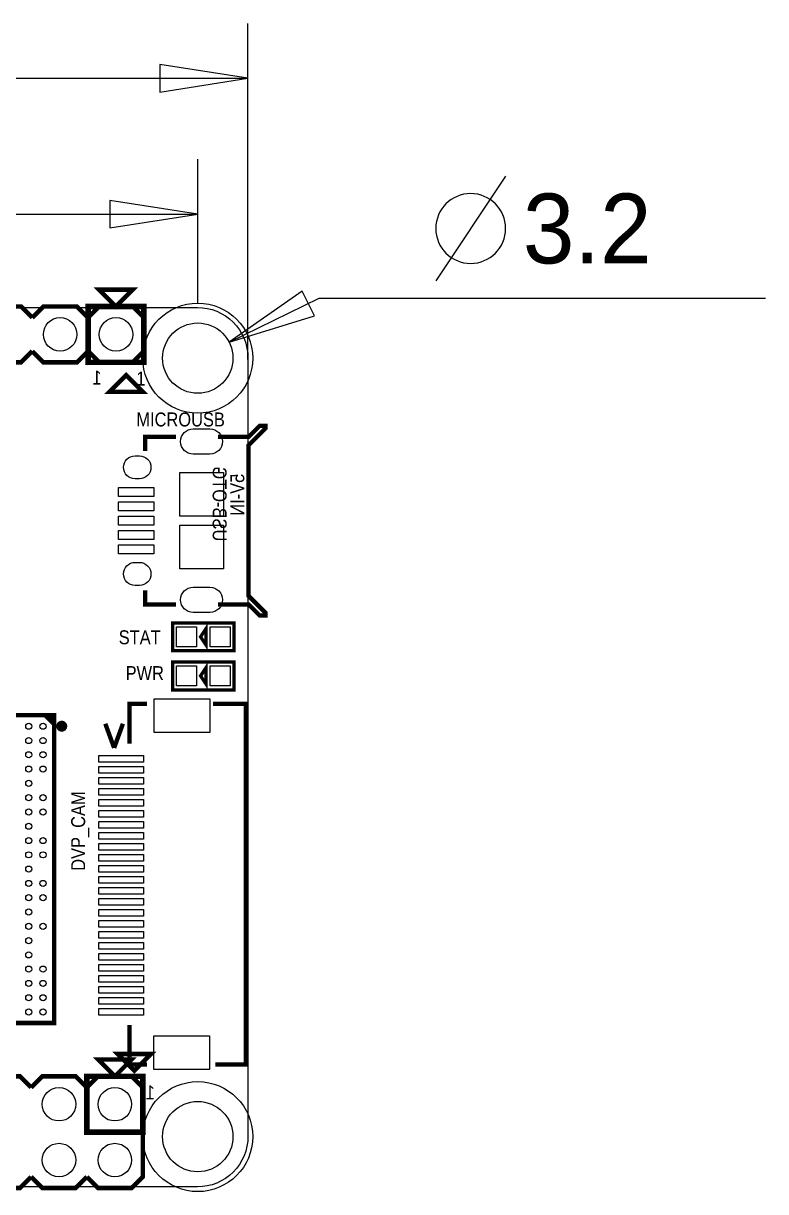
# Model space of a CAD drawing. Extents: x -18.1 to 63.6, y -0.2 to 55.2.
# Drawn here: x 29.8 to 63.6, y -0.2 to 52.9 of the extents above; entities that cross this region are included whole.
import ezdxf

# ---------------------------------------------------------------- set-up
doc = ezdxf.new("R2010")
doc.units = 0
doc.header["$MEASUREMENT"] = 0
for name, color, linetype in [('BG_ASSEMBLY_NOTES', 3, 'CONTINUOUS'), ('BG_OUTLINE', 4, 'CONTINUOUS'), ('BG_SILKSCREEN_BOTTOM', 1, 'CONTINUOUS'), ('BG_SILKSCREEN_TOP', 2, 'CONTINUOUS'), ('PG_SILKSCREEN_BOTTOM', 10, 'CONTINUOUS'), ('PG_SILKSCREEN_TOP', 11, 'CONTINUOUS'), ('PIN_BOTTOM', 13, 'CONTINUOUS'), ('PIN_TOP', 12, 'CONTINUOUS'), ('RD_SILKSCREEN_TOP', 14, 'CONTINUOUS')]:
    doc.layers.add(name, color=color, linetype=linetype)

msp = doc.modelspace()

# ---------------------------------------------------------------- linework, layer by layer
at = {"layer": 'BG_ASSEMBLY_NOTES'}
for points in [[(40, 37.6261), (40, 52.92)], [(18.69, 50.42), (40, 50.42)], [(37.719, 40.1936), (37.719, 46.745)], [(51.7206, 45.9712), (48.5456, 41.2088)], [(19.69, 44.245), (37.719, 44.245)], [(39.1545, 38.4136), (43.2425, 40.415), (63.5506, 40.415)]]:
    msp.add_lwpolyline(points, dxfattribs=at)
for points in [[(36, 49.795), (40, 50.42), (36, 51.045)], [(33.719, 43.62), (37.719, 44.245), (33.719, 44.87)], [(42.4723, 40.7338), (39.1545, 38.4136), (43.0219, 39.6111)]]:
    msp.add_lwpolyline(points, close=True, dxfattribs=at)
msp.add_lwpolyline([(51.7206, 43.59, 1), (48.5456, 43.59, 1)], format="xyb", close=True, dxfattribs=at)
at = {"layer": 'BG_OUTLINE'}
msp.add_lwpolyline([(0, 2.3), (0, 37.7, -0.414214), (2.3, 40), (37.7, 40, -0.414214), (40, 37.7), (40, 2.3, -0.414214), (37.7, 0), (2.3, 0, -0.414214)], format="xyb", close=True, dxfattribs=at)
at = {"layer": 'PG_SILKSCREEN_BOTTOM'}
for points, const_width in [([(30.1879, 39.5351), (29.6799, 40.0431), (28.1559, 40.0431), (27.6479, 39.5351)], 0.2032), ([(32.7279, 39.5351), (32.2199, 40.0431), (30.6959, 40.0431), (30.1879, 39.5351)], 0.2032), ([(35.2679, 39.5351), (34.7599, 40.0431), (33.2359, 40.0431), (32.7279, 39.5351)], 0.2032), ([(27.6479, 38.0111), (28.1559, 37.5031), (29.6799, 37.5031), (30.1879, 38.0111)], 0.2032), ([(30.1879, 38.0111), (30.6959, 37.5031), (32.2199, 37.5031), (32.7279, 38.0111)], 0.2032), ([(31.181, 21.0515), (30.7797, 21.4528)], 0.2007), ([(31.1809, 21.2522), (30.9804, 21.4527)], 0.2007), ([(30.1371, 4.5212), (29.6291, 5.0292), (28.1051, 5.0292), (27.5971, 4.5212)], 0.2032), ([(32.6771, 4.5212), (32.1691, 5.0292), (30.6451, 5.0292), (30.1371, 4.5212)], 0.2032), ([(35.2171, 4.5212), (34.7091, 5.0292), (33.1851, 5.0292), (32.6771, 4.5212)], 0.2032), ([(34.7091, -0.0508), (35.2171, 0.4572), (35.2171, 4.5212), (34.7091, 5.0292)], 0.2032), ([(27.5971, 0.4572), (28.1051, -0.0508), (29.6291, -0.0508), (30.1371, 0.4572)], 0.2032), ([(30.1371, 0.4572), (30.6451, -0.0508), (32.1691, -0.0508), (32.6771, 0.4572)], 0.2032), ([(32.6771, 0.4572), (33.1851, -0.0508), (34.7091, -0.0508), (35.2171, 0.4572)], 0.2032)]:
    msp.add_lwpolyline(points, dxfattribs=dict(at, const_width=const_width))
for points, const_width in [([(35.2679, 37.5031), (32.7279, 37.5031), (32.7279, 40.0431), (35.2679, 40.0431)], 0.254), ([(34.4551, 36.9189), (33.6931, 36.1569), (35.2171, 36.1569)], 0.2032), ([(31.181, 7.4524), (17.1806, 7.4524), (17.1806, 21.4528), (31.181, 21.4528)], 0.2007), ([(34.8361, 5.2832), (35.5981, 6.0452), (34.0741, 6.0452)], 0.2032), ([(35.2171, 2.4892), (32.6771, 2.4892), (32.6771, 5.0292), (35.2171, 5.0292)], 0.254)]:
    msp.add_lwpolyline(points, close=True, dxfattribs=dict(at, const_width=const_width))
at = {"layer": 'PG_SILKSCREEN_BOTTOM', "const_width": 0.2489}
msp.add_lwpolyline([(31.657, 20.9526, 1), (31.4046, 20.9526, 1)], format="xyb", close=True, dxfattribs=at)
at = {"layer": 'PG_SILKSCREEN_TOP'}
for points, const_width in [([(33.9979, 40.0431), (34.7599, 40.8051), (33.2359, 40.8051)], 0.2032), ([(35.2679, 37.5031), (32.7279, 37.5031), (32.7279, 40.0431), (35.2679, 40.0431)], 0.254), ([(39.37, 24.384), (36.576, 24.384), (36.576, 25.654), (39.37, 25.654)], 0.1524), ([(38.1, 24.765), (38.1, 25.4), (37.846, 25.019), (38.1, 24.638)], 0.1524), ([(39.37, 22.606), (36.576, 22.606), (36.576, 23.876), (39.37, 23.876)], 0.1524), ([(38.1, 22.987), (38.1, 23.622), (37.846, 23.241), (38.1, 22.86)], 0.1524), ([(33.9471, 5.0292), (34.7091, 5.7912), (33.1851, 5.7912)], 0.2032), ([(35.2171, 2.4892), (32.6771, 2.4892), (32.6771, 5.0292), (35.2171, 5.0292)], 0.254)]:
    msp.add_lwpolyline(points, close=True, dxfattribs=dict(at, const_width=const_width))
for points, const_width in [([(30.1879, 39.5351), (29.6799, 40.0431), (28.1559, 40.0431), (27.6479, 39.5351)], 0.2032), ([(32.7279, 39.5351), (32.2199, 40.0431), (30.6959, 40.0431), (30.1879, 39.5351)], 0.2032), ([(35.2679, 39.5351), (34.7599, 40.0431), (33.2359, 40.0431), (32.7279, 39.5351)], 0.2032), ([(27.6479, 38.0111), (28.1559, 37.5031), (29.6799, 37.5031), (30.1879, 38.0111)], 0.2032), ([(30.1879, 38.0111), (30.6959, 37.5031), (32.2199, 37.5031), (32.7279, 38.0111)], 0.2032), ([(32.7279, 38.0111), (33.2359, 37.5031), (34.7599, 37.5031), (35.2679, 38.0111)], 0.2032), ([(34.7599, 37.5031), (35.2679, 38.0111)], 0.2032), ([(38.6344, 26.4922), (40.0314, 26.4922), (40.5394, 25.9842), (40.7934, 25.9842), (40.7934, 26.1112), (40.0314, 26.8732), (40.0314, 33.7312), (40.7934, 34.4932), (40.7934, 34.6202), (40.5394, 34.6202), (40.0314, 34.1122), (38.6344, 34.1122)], 0.2), ([(36.7284, 34.1122), (35.3314, 34.1122), (35.3314, 33.4772)], 0.2), ([(35.3314, 27.1272), (35.3314, 26.4922), (36.7284, 26.4922)], 0.2), ([(34.614, 20.166), (34.614, 21.966), (35.414, 21.966)], 0.2), ([(38.414, 21.966), (39.914, 21.966), (39.914, 5.566), (38.514, 5.566)], 0.2), ([(33.914, 19.966), (33.514, 21.066)], 0.2), ([(34.314, 21.066), (33.914, 19.966)], 0.2), ([(34.614, 7.366), (34.614, 5.566), (35.414, 5.566)], 0.2), ([(30.1371, 4.5212), (29.6291, 5.0292), (28.1051, 5.0292), (27.5971, 4.5212)], 0.2032), ([(32.6771, 4.5212), (32.1691, 5.0292), (30.6451, 5.0292), (30.1371, 4.5212)], 0.2032), ([(35.2171, 4.5212), (34.7091, 5.0292), (33.1851, 5.0292), (32.6771, 4.5212)], 0.2032), ([(34.7091, -0.0508), (35.2171, 0.4572), (35.2171, 4.5212), (34.7091, 5.0292)], 0.2032), ([(27.5971, 0.4572), (28.1051, -0.0508), (29.6291, -0.0508), (30.1371, 0.4572)], 0.2032), ([(30.1371, 0.4572), (30.6451, -0.0508), (32.1691, -0.0508), (32.6771, 0.4572)], 0.2032), ([(32.6771, 0.4572), (33.1851, -0.0508), (34.7091, -0.0508), (35.2171, 0.4572)], 0.2032)]:
    msp.add_lwpolyline(points, dxfattribs=dict(at, const_width=const_width))
at = {"layer": 'PIN_BOTTOM'}
for points in [[(37.5117, 34.4738), (38.2737, 34.4738, -1), (38.2737, 33.3308), (37.5117, 33.3308, -1)], [(34.8665, 33.2522), (35.0663, 33.2522, -1), (35.0663, 32.2022), (34.8665, 32.2022, -1)], [(34.8665, 28.4022), (35.0663, 28.4022, -1), (35.0663, 27.3522), (34.8665, 27.3522, -1)], [(37.5117, 27.2738), (38.2737, 27.2738, -1), (38.2737, 26.1308), (37.5117, 26.1308, -1)]]:
    msp.add_lwpolyline(points, format="xyb", close=True, dxfattribs=at)
for centre, radius in [((31.4579, 38.7731), 0.762), ((33.9979, 38.7731), 0.762), ((37.719, 37.6936), 1.6), ((30.0304, 20.9525), 0.1397), ((30.6807, 20.9525), 0.1397), ((30.0304, 20.3022), 0.1397), ((30.6807, 20.3022), 0.1397), ((30.0304, 19.652), 0.1397), ((30.6807, 19.652), 0.1397), ((30.0304, 19.0017), 0.1397), ((30.6807, 19.0017), 0.1397), ((30.0304, 18.3515), 0.1397), ((30.0304, 17.7038), 0.1397), ((30.6807, 17.7038), 0.1397), ((30.0304, 17.0536), 0.1397), ((30.6807, 17.0536), 0.1397), ((30.0304, 16.4033), 0.1397), ((30.0304, 15.7531), 0.1397), ((30.6807, 15.7531), 0.1397), ((30.0304, 15.1028), 0.1397), ((30.6807, 15.1028), 0.1397), ((30.0304, 14.4526), 0.1397), ((30.0304, 13.8024), 0.1397), ((30.6807, 13.8024), 0.1397), ((30.0304, 13.1521), 0.1397), ((30.6807, 13.1521), 0.1397), ((30.0304, 12.5019), 0.1397), ((30.0304, 11.8516), 0.1397), ((30.6807, 11.8516), 0.1397), ((30.0304, 11.2014), 0.1397), ((30.0304, 10.5537), 0.1397), ((30.0304, 9.9035), 0.1397), ((30.6807, 9.9035), 0.1397), ((30.0304, 9.2532), 0.1397), ((30.6807, 9.2532), 0.1397), ((30.0304, 8.603), 0.1397), ((30.6807, 8.603), 0.1397), ((30.0304, 7.9527), 0.1397), ((30.6807, 7.9527), 0.1397), ((31.4071, 3.7592), 0.762), ((33.9471, 3.7592), 0.762), ((37.719, 2.286), 1.6), ((31.4071, 1.2192), 0.762), ((33.9471, 1.2192), 0.762)]:
    msp.add_circle(centre, radius, dxfattribs=at)
at = {"layer": 'PIN_TOP'}
for points in [[(37.5117, 34.4738), (38.2737, 34.4738, -1), (38.2737, 33.3308), (37.5117, 33.3308, -1)], [(34.8665, 33.2522), (35.0663, 33.2522, -1), (35.0663, 32.2022), (34.8665, 32.2022, -1)], [(34.8665, 28.4022), (35.0663, 28.4022, -1), (35.0663, 27.3522), (34.8665, 27.3522, -1)], [(37.5117, 27.2738), (38.2737, 27.2738, -1), (38.2737, 26.1308), (37.5117, 26.1308, -1)]]:
    msp.add_lwpolyline(points, format="xyb", close=True, dxfattribs=at)
for points in [[(38.8833, 30.5117), (36.9021, 30.5117), (36.9021, 32.4929), (38.8833, 32.4929)], [(35.7177, 31.399), (34.1175, 31.399), (34.1175, 31.8054), (35.7177, 31.8054)], [(35.7177, 30.749), (34.1175, 30.749), (34.1175, 31.1554), (35.7177, 31.1554)], [(35.7177, 30.099), (34.1175, 30.099), (34.1175, 30.5054), (35.7177, 30.5054)], [(35.7177, 29.449), (34.1175, 29.449), (34.1175, 29.8554), (35.7177, 29.8554)], [(38.8833, 28.1117), (36.9021, 28.1117), (36.9021, 30.0929), (38.8833, 30.0929)], [(35.7177, 28.799), (34.1175, 28.799), (34.1175, 29.2054), (35.7177, 29.2054)], [(37.6682, 25.4762), (37.6682, 24.5618), (36.7538, 24.5618), (36.7538, 25.4762)], [(39.1922, 25.4762), (39.1922, 24.5618), (38.2778, 24.5618), (38.2778, 25.4762)], [(37.6682, 23.6982), (37.6682, 22.7838), (36.7538, 22.7838), (36.7538, 23.6982)], [(39.1922, 23.6982), (39.1922, 22.7838), (38.2778, 22.7838), (38.2778, 23.6982)], [(35.7302, 22.1917), (38.2702, 22.1917), (38.2702, 20.6677), (35.7302, 20.6677)], [(33.2257, 19.6211), (35.2577, 19.6211), (35.2577, 19.3163), (33.2257, 19.3163)], [(33.2257, 19.121), (35.2577, 19.121), (35.2577, 18.8162), (33.2257, 18.8162)], [(33.2257, 18.6209), (35.2577, 18.6209), (35.2577, 18.3161), (33.2257, 18.3161)], [(33.2257, 18.1208), (35.2577, 18.1208), (35.2577, 17.816), (33.2257, 17.816)], [(33.2257, 17.6206), (35.2577, 17.6206), (35.2577, 17.3158), (33.2257, 17.3158)], [(33.2257, 17.1205), (35.2577, 17.1205), (35.2577, 16.8157), (33.2257, 16.8157)], [(33.2257, 16.6204), (35.2577, 16.6204), (35.2577, 16.3156), (33.2257, 16.3156)], [(33.2257, 16.1203), (35.2577, 16.1203), (35.2577, 15.8155), (33.2257, 15.8155)], [(33.2257, 15.6201), (35.2577, 15.6201), (35.2577, 15.3153), (33.2257, 15.3153)], [(33.2257, 15.12), (35.2577, 15.12), (35.2577, 14.8152), (33.2257, 14.8152)], [(33.2257, 14.6199), (35.2577, 14.6199), (35.2577, 14.3151), (33.2257, 14.3151)], [(33.2257, 14.1198), (35.2577, 14.1198), (35.2577, 13.815), (33.2257, 13.815)], [(33.2257, 13.6196), (35.2577, 13.6196), (35.2577, 13.3148), (33.2257, 13.3148)], [(33.2257, 13.1195), (35.2577, 13.1195), (35.2577, 12.8147), (33.2257, 12.8147)], [(33.2257, 12.6194), (35.2577, 12.6194), (35.2577, 12.3146), (33.2257, 12.3146)], [(33.2257, 12.1192), (35.2577, 12.1192), (35.2577, 11.8144), (33.2257, 11.8144)], [(33.2257, 11.6191), (35.2577, 11.6191), (35.2577, 11.3143), (33.2257, 11.3143)], [(33.2257, 11.119), (35.2577, 11.119), (35.2577, 10.8142), (33.2257, 10.8142)], [(33.2257, 10.6189), (35.2577, 10.6189), (35.2577, 10.3141), (33.2257, 10.3141)], [(33.2257, 10.1187), (35.2577, 10.1187), (35.2577, 9.8139), (33.2257, 9.8139)], [(33.2257, 9.6186), (35.2577, 9.6186), (35.2577, 9.3138), (33.2257, 9.3138)], [(33.2257, 9.1185), (35.2577, 9.1185), (35.2577, 8.8137), (33.2257, 8.8137)], [(33.2257, 8.6184), (35.2577, 8.6184), (35.2577, 8.3136), (33.2257, 8.3136)], [(33.2257, 8.1182), (35.2577, 8.1182), (35.2577, 7.8134), (33.2257, 7.8134)], [(35.7175, 6.8702), (38.2575, 6.8702), (38.2575, 5.3462), (35.7175, 5.3462)]]:
    msp.add_lwpolyline(points, close=True, dxfattribs=at)
for centre, radius in [((37.719, 37.6936), 2.5019), ((31.4579, 38.7731), 0.762), ((33.9979, 38.7731), 0.762), ((37.719, 2.286), 2.5019), ((31.4071, 3.7592), 0.762), ((33.9471, 3.7592), 0.762), ((31.4071, 1.2192), 0.762), ((33.9471, 1.2192), 0.762)]:
    msp.add_circle(centre, radius, dxfattribs=at)

# ---------------------------------------------------------------- texts
at = {"layer": 'BG_ASSEMBLY_NOTES', "width": 0.992}
msp.add_text('3.2', height=3.175, dxfattribs=at).set_placement((52.508, 42.0025))
at = {"layer": 'BG_SILKSCREEN_BOTTOM', "text_generation_flag": 2, "width": 0.88}
for p in [(33.3502, 36.4913), (35.7632, 3.9793)]:
    msp.add_text('1', height=0.635, dxfattribs=at).set_placement(p)
for s, rotation, p in [('USB-OTG', 270, (38.3963, 29.3624)), ('5V-IN', 90, (39.8357, 32.4358))]:
    msp.add_text(s, height=0.635, rotation=rotation, dxfattribs=at).set_placement(p)
at = {"layer": 'BG_SILKSCREEN_TOP', "width": 0.88}
msp.add_text('1', height=0.635, dxfattribs=at).set_placement((34.925, 36.449))
at = {"layer": 'RD_SILKSCREEN_TOP', "width": 0.88}
for s, p in [('MICROUSB', (34.925, 34.5863)), ('STAT', (34.1225, 24.68)), ('PWR', (34.4375, 23.05))]:
    msp.add_text(s, height=0.635, dxfattribs=at).set_placement(p)
msp.add_text('DVP_CAM', height=0.635, rotation=90, dxfattribs=at).set_placement((32.5967, 14.3764))

doc.saveas('drawing.dxf')
